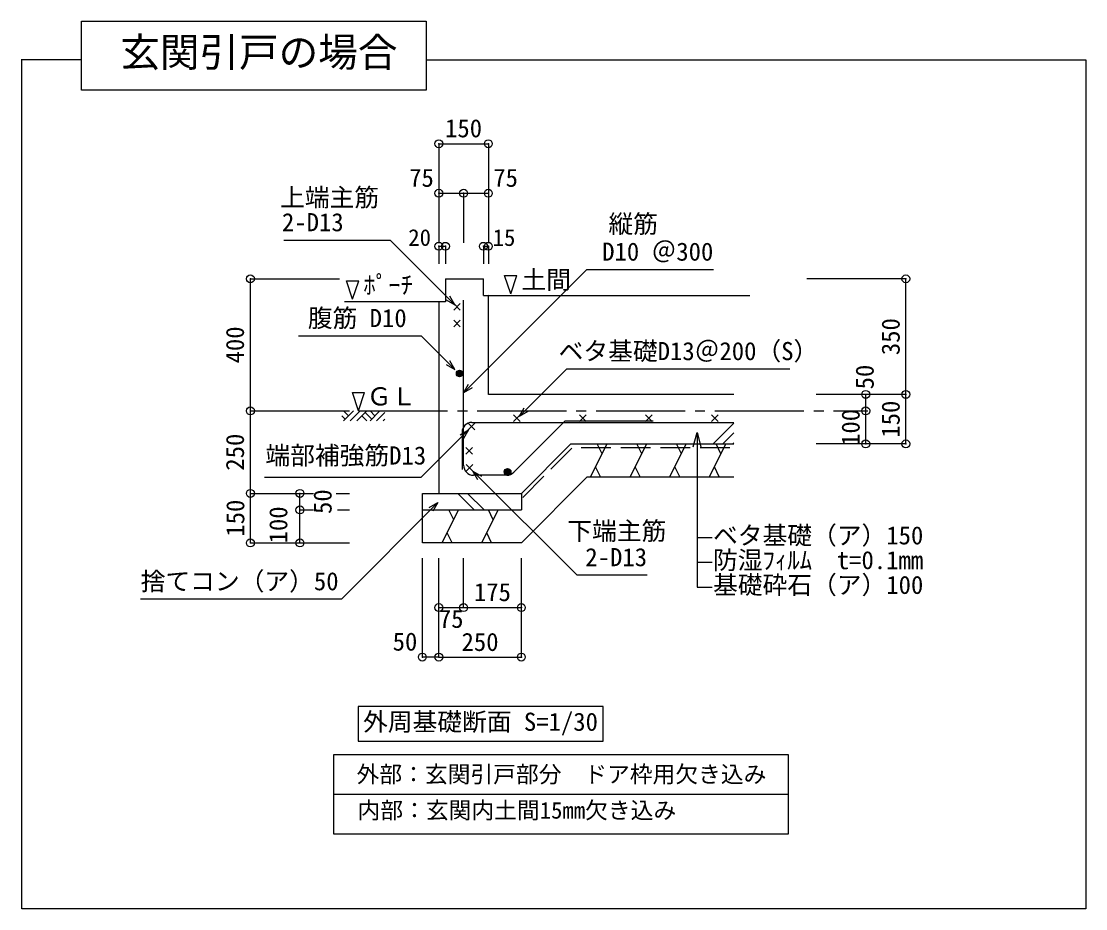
# Model space of a CAD drawing. Units: millimetres at full size, sheet at 1:30. Extents: x -300124 to 10055, y -4140 to 27542.
# Drawn here: x -6253 to -3027, y 5602 to 8290 of the extents above; entities that cross this region are included whole.
import ezdxf
from ezdxf.enums import TextEntityAlignment as Align

# ---------------------------------------------------------------- set-up
doc = ezdxf.new("R2010")
doc.units = ezdxf.units.MM
doc.header["$LTSCALE"] = 30
doc.header["$PDMODE"] = 32
doc.header["$PDSIZE"] = 24
doc.linetypes.add('CHAIN2', pattern=[12, 9, -1, 1, -1])
doc.linetypes.add('DASHED3', pattern=[4, 3, -1])
doc.layers.add('0-0_敷地線', color=4, linetype='Continuous', lineweight=9)
doc.styles.add('ＭＳ ゴシック', font='')
doc.styles.get('ＭＳ ゴシック').set_extended_font_data('MS Gothic')

msp = doc.modelspace()

# ---------------------------------------------------------------- linework, layer by layer
at = {"layer": '0-0_敷地線', "color": 3}
for p, q in [((-6070.38, 8173.31), (-6253.21, 8173.31)), ((-5025.76, 8173.31), (-3027.33, 8173.31)), ((-4987.75, 7608.73), (-4967.75, 7608.73)), ((-4987.75, 7608.73), (-4987.75, 7555.54)), ((-4967.75, 7608.73), (-4967.75, 7555.54)), ((-4852.75, 7608.73), (-4837.75, 7608.73)), ((-4852.75, 7608.73), (-4852.75, 7555.54)), ((-4837.75, 7608.73), (-4837.75, 7555.54))]:
    msp.add_line(p, q, dxfattribs=at)
at = {"layer": '0-0_敷地線'}
for p, q in [((-4987.75, 7919.41), (-4987.75, 7769.41)), ((-4987.75, 7919.41), (-4837.75, 7919.41)), ((-4837.75, 7919.41), (-4837.75, 7769.41)), ((-4987.75, 7769.41), (-4987.75, 7619.41)), ((-4987.75, 7769.41), (-4912.75, 7769.41)), ((-4912.75, 7769.41), (-4912.75, 7619.41)), ((-4912.75, 7769.41), (-4837.75, 7769.41)), ((-4837.75, 7769.41), (-4837.75, 7619.41)), ((-5457.99, 7627.79), (-5135.33, 7627.79)), ((-4939.11, 7431.57), (-5135.33, 7627.79)), ((-4788.7, 7520.28), (-4751.37, 7520.28)), ((-4770.03, 7464.28), (-4788.7, 7520.28)), ((-4770.03, 7464.28), (-4751.37, 7520.28)), ((-5558.75, 7510.06), (-5408.75, 7510.06)), ((-5558.75, 7110.06), (-5558.75, 7510.06)), ((-5408.75, 7510.06), (-5289.22, 7510.06)), ((-5267.74, 7504.31), (-5230.4, 7504.31)), ((-5249.07, 7448.31), (-5267.74, 7504.31)), ((-5249.07, 7448.31), (-5230.4, 7504.31)), ((-4967.75, 7510.06), (-4967.75, 7440.06)), ((-4967.75, 7510.06), (-4852.75, 7510.06)), ((-4852.75, 7460.06), (-4852.75, 7510.06)), ((-3572.55, 7510.06), (-3872.55, 7510.06)), ((-3572.55, 7160.06), (-3572.55, 7510.06)), ((-4852.75, 7460.06), (-4044.92, 7460.06)), ((-4837.88, 7460.06), (-4837.75, 7460.19)), ((-4837.75, 7160.06), (-4837.75, 7460.19)), ((-4987.75, 7440.06), (-5273.47, 7440.06)), ((-4987.75, 7440.06), (-4987.75, 6860.06)), ((-4967.75, 7440.06), (-4987.75, 7440.06)), ((-4922.75, 7435.06), (-4942.75, 7415.06)), ((-4922.75, 7415.06), (-4942.75, 7435.06)), ((-4912.75, 6945.06), (-4912.75, 7445.06)), ((-4922.75, 7365.06), (-4942.75, 7385.06)), ((-4922.75, 7385.06), (-4942.75, 7365.06)), ((-5412.83, 7337.34), (-5041.15, 7337.34)), ((-4939.11, 7235.3), (-5041.15, 7337.34)), ((-4743.99, 7092.8), (-4599.6, 7237.2)), ((-4599.6, 7237.2), (-3923.9, 7237.2)), ((-5249.92, 7166.06), (-5212.58, 7166.06)), ((-5231.25, 7110.06), (-5249.92, 7166.06)), ((-5231.25, 7110.06), (-5212.58, 7166.06)), ((-4912.75, 7164.81), (-4897.75, 7190.79)), ((-4886.77, 7179.81), (-4912.75, 7164.81)), ((-4093.75, 7160.06), (-4837.75, 7160.06)), ((-3572.55, 7160.06), (-3843.9, 7160.06)), ((-3693.9, 7110.06), (-3693.9, 7160.06)), ((-3572.55, 7010.06), (-3572.55, 7160.06)), ((-5558.75, 7110.06), (-5258.75, 7110.06)), ((-5558.75, 6860.06), (-5558.75, 7110.06)), ((-5276.25, 7080.06), (-5246.25, 7110.06)), ((-5261.25, 7095.06), (-5276.25, 7110.06)), ((-5256.25, 7080.06), (-5226.25, 7110.06)), ((-5236.25, 7080.06), (-5206.25, 7110.06)), ((-5191.25, 7085.06), (-5211.25, 7105.06)), ((-5196.25, 7080.06), (-5166.25, 7110.06)), ((-5181.25, 7095.06), (-5196.25, 7110.06)), ((-5176.25, 7080.06), (-5151.25, 7105.06)), ((-4761.32, 7077.64), (-4741.32, 7097.64)), ((-4761.32, 7097.64), (-4741.32, 7077.64)), ((-4743.99, 7092.8), (-4728.99, 7118.78)), ((-4718.01, 7107.8), (-4743.99, 7092.8)), ((-4561.32, 7077.64), (-4541.32, 7097.64)), ((-4561.32, 7097.64), (-4541.32, 7077.64)), ((-4361.32, 7077.64), (-4341.32, 7097.64)), ((-4361.32, 7097.64), (-4341.32, 7077.64)), ((-4161.32, 7077.64), (-4141.32, 7097.64)), ((-4161.32, 7097.64), (-4141.32, 7077.64)), ((-3693.9, 7010.06), (-3693.9, 7110.06)), ((-5271.25, 7085.06), (-5281.25, 7095.06)), ((-5206.25, 7080.06), (-5221.25, 7095.06)), ((-5156.25, 7080.06), (-5151.25, 7085.06)), ((-4878.51, 7052.56), (-4898.51, 7072.56)), ((-4878.51, 7072.56), (-4898.51, 7052.56)), ((-4887.56, 7075.06), (-4787.75, 7075.06)), ((-4787.75, 7075.06), (-4093.75, 7075.06)), ((-4156.68, 7010.06), (-4093.75, 7072.99)), ((-4897.53, 7052.54), (-5041.92, 6908.15)), ((-4917.56, 7045.06), (-4917.56, 6932.3)), ((-4205.26, 7044.84), (-4205.26, 6576.34)), ((-4126.98, 7010.06), (-4093.75, 7043.29)), ((-4737.75, 6860.06), (-4587.75, 7010.06)), ((-4587.75, 7010.06), (-4093.75, 7010.06)), ((-4527.75, 6910.06), (-4477.75, 7010.06)), ((-4492.75, 6980.06), (-4507.75, 7010.06)), ((-4407.75, 6910.06), (-4357.75, 7010.06)), ((-4372.75, 6980.06), (-4387.75, 7010.06)), ((-4287.75, 6910.06), (-4237.75, 7010.06)), ((-4252.75, 6980.06), (-4267.75, 7010.06)), ((-4167.75, 6910.06), (-4117.75, 7010.06)), ((-4132.75, 6980.06), (-4147.75, 7010.06)), ((-4097.28, 7010.06), (-4093.75, 7013.59)), ((-3572.55, 7010.06), (-3843.9, 7010.06)), ((-4885.87, 6978.9), (-4905.87, 6998.9)), ((-4885.87, 6998.9), (-4905.87, 6978.9)), ((-4904.88, 6947.23), (-4884.88, 6927.23)), ((-4904.88, 6927.23), (-4884.88, 6947.23)), ((-4497.75, 6910.06), (-4512.75, 6940.06)), ((-4377.75, 6910.06), (-4392.75, 6940.06)), ((-4257.75, 6910.06), (-4272.75, 6940.06)), ((-4137.75, 6910.06), (-4152.75, 6940.06)), ((-5041.92, 6908.15), (-5516.22, 6908.15)), ((-4884.71, 6927.53), (-4858.73, 6912.53)), ((-4869.71, 6901.55), (-4884.71, 6927.53)), ((-4884.71, 6927.53), (-4570.05, 6612.87)), ((-4780.17, 6915.06), (-4882.75, 6915.06)), ((-4537.75, 6910.06), (-4093.75, 6910.06)), ((-5558.75, 6860.06), (-5408.75, 6860.06)), ((-5558.75, 6710.06), (-5558.75, 6860.06)), ((-5408.75, 6810.06), (-5408.75, 6860.06)), ((-5408.75, 6860.06), (-5367.98, 6860.06)), ((-5298.47, 6860.06), (-5258.75, 6860.06)), ((-4930.41, 6860.06), (-4880.41, 6810.06)), ((-4900.72, 6860.06), (-4850.72, 6810.06)), ((-4737.75, 6860.06), (-4737.75, 6810.06)), ((-5408.75, 6710.06), (-5408.75, 6810.06)), ((-5408.75, 6810.06), (-5367.98, 6810.06)), ((-5294.57, 6810.06), (-5258.75, 6810.06)), ((-4990.72, 6831.98), (-5282.78, 6539.92)), ((-4977.75, 6710.06), (-4927.75, 6810.06)), ((-4942.75, 6780.06), (-4957.75, 6810.06)), ((-4857.75, 6710.06), (-4807.75, 6810.06)), ((-4822.75, 6780.06), (-4837.75, 6810.06)), ((-5558.75, 6710.06), (-5408.75, 6710.06)), ((-5408.75, 6710.06), (-5258.75, 6710.06)), ((-4947.75, 6710.06), (-4962.75, 6740.06)), ((-4827.75, 6710.06), (-4842.75, 6740.06)), ((-4205.26, 6726.34), (-4159.76, 6726.34)), ((-5037.75, 6364.06), (-5037.75, 6664.06)), ((-4987.75, 6514.06), (-4987.75, 6664.06)), ((-4912.75, 6514.06), (-4912.75, 6664.06)), ((-4737.75, 6514.06), (-4737.75, 6664.06)), ((-4205.26, 6651.34), (-4159.76, 6651.34)), ((-4570.05, 6612.87), (-4356.33, 6612.87)), ((-4205.26, 6576.34), (-4159.76, 6576.34)), ((-5282.78, 6539.92), (-5891.45, 6539.92)), ((-4987.75, 6364.06), (-4987.75, 6514.06)), ((-4987.75, 6364.06), (-4987.75, 6514.06)), ((-4987.75, 6514.06), (-4737.75, 6514.06)), ((-4737.75, 6364.06), (-4737.75, 6514.06)), ((-4987.75, 6364.06), (-5037.75, 6364.06)), ((-4987.75, 6364.06), (-4737.75, 6364.06)), ((-5232.49, 6214.06), (-5232.49, 6109.06)), ((-4489.99, 6214.06), (-5232.49, 6214.06)), ((-4489.99, 6109.06), (-4489.99, 6214.06)), ((-5232.49, 6109.06), (-4489.99, 6109.06)), ((-5306.25, 5827.91), (-5306.25, 6069.13)), ((-5306.25, 6069.13), (-3929.46, 6069.13)), ((-3929.46, 6069.13), (-3929.46, 5827.91)), ((-3929.46, 5947.62), (-5306.25, 5947.62)), ((-3929.46, 5827.91), (-5306.25, 5827.91))]:
    msp.add_line(p, q, dxfattribs=at)
at = {"layer": '0-0_敷地線', "linetype": 'CHAIN2'}
msp.add_line((-5231.25, 7110.06), (-3687.81, 7110.06), dxfattribs=at)
at = {"layer": '0-0_敷地線', "linetype": 'DASHED3'}
for p in [(-4732.78, 6848.06), (-4106.18, 6998.06)]:
    msp.add_line(p, (-4582.78, 6998.06), dxfattribs=at)
at = {"layer": '0-0_敷地線', "color": 3}
msp.add_lwpolyline([(-6070.38, 8290.5), (-5025.76, 8290.5), (-5025.76, 8081.57), (-6070.38, 8081.57)], close=True, dxfattribs=at)
msp.add_lwpolyline([(-3027.33, 8173.31), (-3027.33, 5601.58), (-6251.23, 5601.58), (-6251.23, 8173.31)], dxfattribs=at)
at = {"layer": '0-0_敷地線'}
for points in [[(-4912.75, 7164.81), (-4538.91, 7538.65), (-4155.26, 7538.65)], [(-4965.09, 7446.57), (-4939.11, 7431.57), (-4954.11, 7457.55)], [(-4965.09, 7250.3), (-4939.11, 7235.3), (-4954.11, 7261.28)], [(-4760.5, 6923.85), (-4750.19, 6934.16), (-4604.41, 7079.93), (-4337.84, 7079.93)], [(-4923.51, 7037.54), (-4897.53, 7052.54), (-4912.53, 7026.56)], [(-4216.91, 7001.37), (-4205.26, 7044.84), (-4193.62, 7001.37)], [(-4537.75, 6910.06), (-4737.75, 6710.06), (-5037.75, 6710.06)], [(-5037.75, 6810.06), (-5037.75, 6860.06), (-4737.75, 6860.06)], [(-5037.75, 6710.06), (-5037.75, 6810.06), (-4737.75, 6810.06)], [(-5016.7, 6816.98), (-4990.72, 6831.98), (-5005.72, 6806)]]:
    msp.add_lwpolyline(points, dxfattribs=at)
for centre, radius in [((-4924.73, 7223.5), 10), ((-4924.73, 7223.5), 8), ((-4924.73, 7223.5), 6), ((-4924.73, 7223.5), 4), ((-4924.73, 7223.5), 2), ((-4779.28, 6925.06), 10), ((-4779.28, 6925.06), 8), ((-4779.28, 6925.06), 6), ((-4779.28, 6925.06), 4), ((-4779.28, 6925.06), 2)]:
    msp.add_circle(centre, radius, dxfattribs=at)
for centre, start, end in [((-4887.56, 7045.06), 90, 180), ((-4882.75, 6945.06), 180, 270), ((-4781.71, 6945.06), 270, 315)]:
    msp.add_arc(centre, 30, start, end, dxfattribs=at)
for p in [(-4987.75, 7919.41), (-4837.75, 7919.41), (-4987.75, 7769.41), (-4912.75, 7769.41), (-4837.75, 7769.41), (-5558.75, 7510.06), (-3572.55, 7510.06), (-3693.9, 7160.06), (-3572.55, 7160.06), (-5558.75, 7110.06), (-3693.9, 7110.06), (-3693.9, 7110.06), (-3693.9, 7010.06), (-3572.55, 7010.06), (-5558.75, 6860.06), (-5408.75, 6860.06), (-5408.75, 6810.06), (-5558.75, 6710.06), (-5408.75, 6710.06), (-4987.75, 6514.06), (-4912.75, 6514.06), (-4737.75, 6514.06), (-5037.75, 6364.06), (-4987.75, 6364.06), (-4737.75, 6364.06)]:
    msp.add_point(p, dxfattribs=at)
at = {"layer": '0-0_敷地線', "color": 3}
for p in [(-4987.75, 7608.73), (-4967.75, 7608.73), (-4852.75, 7608.73), (-4837.75, 7608.73)]:
    msp.add_point(p, dxfattribs=at)

# ---------------------------------------------------------------- texts
at = {"layer": '0-0_敷地線', "color": 3, "style": 'ＭＳ ゴシック'}
for s, height, p in [('玄関引戸の場合', 87.98, (-5953.3, 8126.48)), ('20', 50.59, (-5080.4, 7594.85)), ('15', 50.59, (-4824.61, 7594.68))]:
    msp.add_text(s, height=height, dxfattribs=at).set_placement(p, align=Align.BOTTOM_LEFT)
at = {"layer": '0-0_敷地線', "style": 'ＭＳ ゴシック'}
for s, height, p in [('150', 54.99, (-4969, 7922.41)), ('75', 54.99, (-5077.75, 7772.41)), ('75', 54.99, (-4822.75, 7772.41)), ('上端主筋', 54.99, (-5468.88, 7713.09)), ('縦筋', 54.99, (-4473.77, 7632.64)), ('2-D13', 54.99, (-5463.23, 7637.79)), ('D10 ＠300', 54.99, (-4492.76, 7548.65)), ('ﾎﾟｰﾁ', 54.99, (-5216.47, 7447.37)), ('土間', 54.99, (-4737.43, 7463.35)), ('腹筋 D10', 54.99, (-5384.83, 7347.34)), ('ベタ基礎D13＠200（S）', 54.99, (-4624.64, 7247.2)), ('ＧＬ', 54.99, (-5206.25, 7110.06)), ('端部補強筋D13', 54.99, (-5513.41, 6930.99)), ('下端主筋', 54.99, (-4598.42, 6702.46)), ('ベタ基礎（ア）150', 54.99, (-4156.76, 6688.84)), ('2-D13', 54.99, (-4543.83, 6622.87)), ('防湿ﾌｨﾙﾑ\u3000t=0.1mm', 54.99, (-4156.76, 6613.84)), ('捨てコン（ア）50', 54.99, (-5891.45, 6549.92)), ('基礎砕石（ア）100', 54.99, (-4156.76, 6538.84)), ('175', 54.99, (-4881.5, 6517.06)), ('75', 54.99, (-4987.75, 6436.06)), ('50', 54.99, (-5127.75, 6367.06)), ('250', 54.99, (-4919, 6366.06)), ('外周基礎断面 S=1/30', 54.99, (-5217.49, 6124.06)), ('外部：玄関引戸部分\u3000ドア枠用欠き込み', 50.59, (-5237.08, 5968.51)), ('内部：玄関内土間15mm欠き込み', 50.59, (-5234.1, 5859.35))]:
    msp.add_text(s, height=height, dxfattribs=at).set_placement(p, align=Align.BOTTOM_LEFT)
for s, p in [('400', (-5561.75, 7253.81)), ('350', (-3574.55, 7278.81)), ('50', (-3653.29, 7175.19)), ('150', (-3574.55, 7028.81)), ('100', (-3695.9, 7003.81)), ('250', (-5561.75, 6928.81)), ('50', (-5296.19, 6797.56)), ('150', (-5560.75, 6728.81)), ('100', (-5430.39, 6708.45))]:
    msp.add_text(s, height=54.99, rotation=90, dxfattribs=at).set_placement(p, align=Align.BOTTOM_LEFT)

doc.saveas('drawing.dxf')
